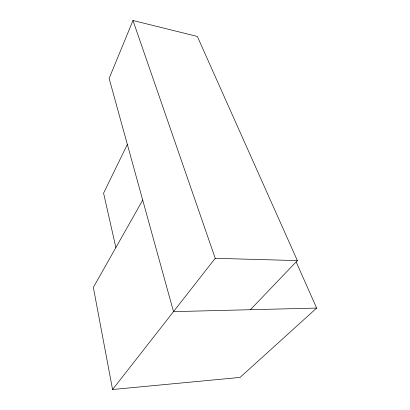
<?xml version="1.0" encoding="UTF-8"?>
<svg xmlns="http://www.w3.org/2000/svg" width="410" height="410" viewBox="0 0 410 410"><rect width="100%" height="100%" fill="white"/><g stroke="black" fill="none" stroke-linecap="round" stroke-linejoin="round"><path stroke-width="0.61" d="M250.413 309.724L297.373 260.601L197.343 36.449L132.978 20.5L109.127 78.428L173.502 311.631L316.648 308.079L296.194 262.01M127.341 144.412L103.586 193.156L115.881 247.568M142.716 200.111L93.352 287.41L112.571 389.5L240.081 377.42L316.648 308.079M112.571 389.5L215.229 258.3L297.373 260.601M132.978 20.5L215.229 258.3"/></g></svg>
